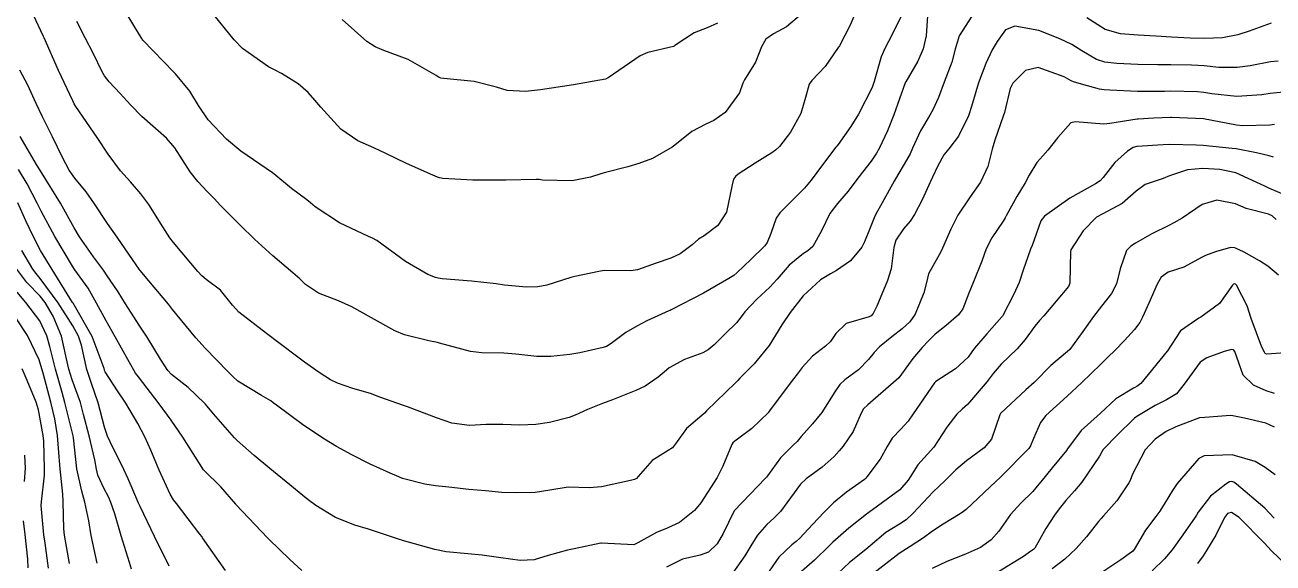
# Model space of a CAD drawing. Header units: metres. Extents: x 318500 to 325275, y 7408834 to 7428799.
# Drawn here: x 321953.8 to 322029.1, y 7423145.7 to 7423178.1 of the extents above; entities that cross this region are included whole.
import ezdxf

# ---------------------------------------------------------------- set-up
doc = ezdxf.new("R2010")
doc.units = ezdxf.units.M
doc.header["$MEASUREMENT"] = 0
for name, color, linetype in [('Curvas de Nivel 1m', 11, 'Continuous'), ('Curvas de Nivel 5m', 15, 'Continuous'), ('Vias Primárias', 230, 'Continuous')]:
    doc.layers.add(name, color=color, linetype=linetype)

msp = doc.modelspace()

# ---------------------------------------------------------------- linework, layer by layer
at = {"layer": 'Curvas de Nivel 1m', "flags": 128}
for points, elevation in [([(322003.816, 7423178.727), (322003.563, 7423178.098), (322002.912, 7423176.854), (322002.864, 7423176.788), (322002.83, 7423176.741), (322002.045, 7423175.596), (322001.235, 7423174.756), (322001.089, 7423174.547), (322000.87, 7423173.728), (322000.57, 7423172.764), (321999.962, 7423171.655), (321999.3, 7423170.783), (321999.06, 7423170.553), (321998.824, 7423170.394), (321997.835, 7423169.779), (321996.804, 7423169.106), (321996.634, 7423168.981), (321996.524, 7423168.814), (321996.446, 7423168.465), (321996.095, 7423166.82), (321995.578, 7423166.017), (321994.758, 7423165.397), (321994.409, 7423165.191), (321994.032, 7423164.851), (321993.301, 7423164.303), (321992.738, 7423164.047), (321991.86, 7423163.752), (321990.727, 7423163.343), (321990.337, 7423163.284), (321988.726, 7423163.306), (321988.398, 7423163.252), (321986.958, 7423162.946), (321986.719, 7423162.89), (321985.261, 7423162.418), (321984.714, 7423162.321), (321984.038, 7423162.305), (321982.714, 7423162.419), (321982.199, 7423162.492), (321980.716, 7423162.667), (321978.953, 7423162.812), (321978.718, 7423162.839), (321978.545, 7423162.879), (321978.079, 7423163.06), (321976.732, 7423163.847), (321975.01, 7423165.106), (321974.752, 7423165.254), (321974.512, 7423165.354), (321972.766, 7423166.173), (321971.297, 7423167.152), (321971.016, 7423167.39), (321970.784, 7423167.57), (321969.86, 7423168.243), (321968.799, 7423169.138), (321968.73, 7423169.191), (321966.819, 7423170.506), (321965.953, 7423171.223), (321964.847, 7423172.387), (321964.26, 7423173.249), (321963.733, 7423174.121), (321962.879, 7423175.168), (321962.779, 7423175.271), (321960.908, 7423177.189), (321960.864, 7423177.245), (321960.831, 7423177.291), (321960.7, 7423177.507), (321959.622, 7423179.31)], 814), ([(322010.896, 7423178.631), (322010.12, 7423177.444), (322009.889, 7423176.645), (322009.677, 7423175.869), (322009.23, 7423174.655), (322008.871, 7423173.745), (322008.536, 7423172.99), (322008.352, 7423172.665), (322007.79, 7423171.727), (322007.312, 7423170.675), (322007.164, 7423170.338), (322006.816, 7423169.721), (322006.425, 7423169.067), (322006.204, 7423168.689), (322005.477, 7423167.39), (322005.096, 7423166.705), (322004.997, 7423166.487), (322004.768, 7423165.881), (322004.426, 7423165.042), (322004.253, 7423164.715), (322003.574, 7423163.885), (322002.729, 7423163.302), (322002.359, 7423163.102), (322001.773, 7423162.744), (322000.71, 7423161.778), (321999.927, 7423160.772), (321999.436, 7423160.031), (321998.67, 7423158.79), (321997.772, 7423157.68), (321996.903, 7423156.807), (321996.773, 7423156.674), (321996.637, 7423156.527), (321994.894, 7423154.836), (321994.76, 7423154.696), (321994.616, 7423154.56), (321993.676, 7423153.782), (321993.031, 7423152.863), (321992.836, 7423152.616), (321992.584, 7423152.45), (321991.61, 7423151.844), (321990.762, 7423150.888), (321990.676, 7423150.771), (321990.558, 7423150.7), (321990.315, 7423150.651), (321988.553, 7423150.27), (321987.823, 7423150.201), (321986.553, 7423150.235), (321985.445, 7423150.067), (321984.55, 7423149.93), (321983.457, 7423149.895), (321982.549, 7423149.93), (321981.556, 7423150.021), (321980.551, 7423150.113), (321979.355, 7423150.239), (321978.553, 7423150.326), (321977.909, 7423150.415), (321976.557, 7423150.77), (321976.335, 7423150.86), (321975.824, 7423151.091), (321974.568, 7423151.651), (321973.509, 7423152.188), (321972.584, 7423152.704), (321971.862, 7423153.141), (321970.602, 7423153.969), (321968.956, 7423155.185), (321968.77, 7423155.336), (321968.623, 7423155.441), (321968.059, 7423155.763), (321966.634, 7423156.641), (321966.33, 7423156.908), (321966.032, 7423157.219), (321964.661, 7423158.622), (321964.097, 7423159.249), (321962.695, 7423160.963), (321962.445, 7423161.273), (321960.936, 7423163.07), (321960.754, 7423163.29), (321960.721, 7423163.334), (321959.344, 7423165.311), (321958.762, 7423166.136), (321957.982, 7423167.332), (321957.487, 7423168.039), (321956.795, 7423168.864), (321956.456, 7423169.353), (321956.053, 7423170.116), (321955.454, 7423171.364), (321954.848, 7423172.561), (321954.46, 7423173.376), (321953.959, 7423174.472), (321953.48, 7423175.391)], 811), ([(322008.224, 7423178.667), (322008.135, 7423177.455), (322007.955, 7423176.67), (322007.638, 7423175.933), (322006.908, 7423174.68), (322006.896, 7423174.664), (322006.879, 7423174.613), (322006.187, 7423172.69), (322005.809, 7423171.732), (322005.323, 7423170.703), (322005.147, 7423170.383), (322004.818, 7423169.904), (322004.292, 7423169.23), (322003.9, 7423168.719), (322003.425, 7423168.092), (322002.786, 7423167.346), (322002.337, 7423166.737), (322001.815, 7423165.693), (322001.3, 7423164.752), (322001.007, 7423164.495), (322000.744, 7423164.329), (321999.874, 7423163.631), (321999.144, 7423162.784), (321998.715, 7423162.295), (321997.933, 7423161.572), (321997.207, 7423160.805), (321996.988, 7423160.515), (321996.69, 7423160.147), (321996.012, 7423159.488), (321995.347, 7423158.83), (321994.983, 7423158.517), (321994.663, 7423158.344), (321993.571, 7423157.942), (321992.648, 7423157.428), (321992.338, 7423157.179), (321991.979, 7423156.877), (321991.182, 7423156.337), (321990.632, 7423156.068), (321989.215, 7423155.5), (321988.624, 7423155.282), (321987.723, 7423154.933), (321986.979, 7423154.58), (321986.612, 7423154.442), (321985.424, 7423154.146), (321984.606, 7423154.017), (321983.606, 7423153.984), (321982.605, 7423154.03), (321981.6, 7423154.02), (321980.604, 7423153.966), (321979.535, 7423154.112), (321978.611, 7423154.419), (321976.851, 7423155.077), (321976.682, 7423155.141), (321976.621, 7423155.16), (321975.2, 7423155.676), (321974.628, 7423155.894), (321973.556, 7423156.196), (321972.634, 7423156.514), (321972.217, 7423156.717), (321971.534, 7423157.147), (321970.649, 7423157.785), (321968.789, 7423159.188), (321968.671, 7423159.276), (321968.368, 7423159.5), (321966.694, 7423160.784), (321966.307, 7423161.216), (321965.594, 7423162.112), (321964.715, 7423162.755), (321964.453, 7423162.98), (321964.221, 7423163.247), (321962.746, 7423164.993), (321962.536, 7423165.272), (321962.105, 7423165.932), (321961.256, 7423167.285), (321960.786, 7423167.919), (321960.148, 7423168.654), (321959.559, 7423169.309), (321958.815, 7423170.312), (321958.151, 7423171.33), (321956.858, 7423173.187), (321956.765, 7423173.351), (321956.674, 7423173.539), (321955.824, 7423175.361), (321954.948, 7423177.331), (321954.933, 7423177.37), (321954.91, 7423177.418), (321954.292, 7423178.748)], 812), ([(322006.645, 7423178.684), (322006.085, 7423177.53), (322005.642, 7423176.699), (322005.422, 7423176.182), (322005.007, 7423174.708), (322004.876, 7423174.332), (322004.055, 7423172.722), (322003.598, 7423171.979), (322002.833, 7423170.906), (322002.756, 7423170.806), (322002.697, 7423170.732), (322001.878, 7423169.68), (322001.209, 7423168.754), (322000.795, 7423168.269), (321999.307, 7423166.782), (321999.099, 7423166.462), (321998.761, 7423165.534), (321998.554, 7423164.991), (321998.415, 7423164.793), (321997.563, 7423163.976), (321996.725, 7423163.171), (321996.53, 7423163.006), (321996.24, 7423162.817), (321994.711, 7423161.94), (321992.76, 7423160.928), (321992.7, 7423160.898), (321992.679, 7423160.892), (321992.626, 7423160.871), (321991.302, 7423160.272), (321990.686, 7423159.945), (321990.018, 7423159.562), (321989.145, 7423158.913), (321988.857, 7423158.727), (321988.666, 7423158.661), (321987.256, 7423158.346), (321986.659, 7423158.242), (321985.497, 7423158.122), (321984.657, 7423158.12), (321983.385, 7423158.264), (321982.66, 7423158.322), (321981.344, 7423158.335), (321980.661, 7423158.422), (321978.79, 7423158.927), (321978.669, 7423158.958), (321978.142, 7423159.058), (321976.675, 7423159.423), (321976.104, 7423159.664), (321974.69, 7423160.448), (321973.502, 7423161.122), (321972.704, 7423161.482), (321971.5, 7423161.94), (321970.713, 7423162.467), (321970.363, 7423162.812), (321969.95, 7423163.172), (321968.735, 7423164.191), (321967.643, 7423165.201), (321966.762, 7423166.037), (321965.591, 7423167.228), (321965.202, 7423167.651), (321964.788, 7423168.077), (321964.215, 7423168.669), (321963.756, 7423169.256), (321962.822, 7423170.709), (321962.333, 7423171.275), (321960.85, 7423172.591), (321960.154, 7423173.301), (321959.533, 7423173.976), (321958.874, 7423174.688), (321958.596, 7423175.043), (321958.425, 7423175.327), (321957.919, 7423176.358), (321957.427, 7423177.342), (321956.924, 7423178.307)], 813), ([(321995.545, 7423178.216), (321994.927, 7423177.944), (321994.138, 7423177.635), (321992.986, 7423176.869), (321992.944, 7423176.835), (321992.909, 7423176.819), (321991.344, 7423176.445), (321990.9, 7423176.248), (321988.967, 7423174.919), (321988.88, 7423174.871), (321988.808, 7423174.849), (321986.876, 7423174.505), (321985.541, 7423174.296), (321984.872, 7423174.202), (321983.982, 7423174.094), (321982.872, 7423174.159), (321982.218, 7423174.354), (321980.877, 7423174.699), (321979.049, 7423174.877), (321978.879, 7423174.9), (321978.771, 7423174.944), (321978.591, 7423175.054), (321976.894, 7423176.032), (321975.436, 7423176.568), (321974.905, 7423176.788), (321974.415, 7423177.115), (321972.93, 7423178.435)], 816), ([(322028.937, 7423178.212), (322027.614, 7423177.726), (322026.926, 7423177.511), (322026.015, 7423177.337), (322024.923, 7423177.291), (322024.06, 7423177.316), (322022.923, 7423177.369), (322021.985, 7423177.423), (322020.925, 7423177.495), (322019.858, 7423177.579), (322018.93, 7423177.832), (322017.818, 7423178.537)], 811), ([(322030.665, 7423174.151), (322028.876, 7423173.968), (322028.384, 7423173.906), (322026.874, 7423173.805), (322025.355, 7423173.955), (322024.876, 7423174.035), (322024.498, 7423174.067), (322022.876, 7423174.108), (322022.506, 7423174.105), (322020.876, 7423174.104), (322019.211, 7423174.182), (322018.877, 7423174.195), (322018.588, 7423174.235), (322017.51, 7423174.541), (322017.019, 7423174.685), (322016.883, 7423174.745), (322016.453, 7423174.99), (322014.894, 7423175.546), (322014.123, 7423175.357), (322013.359, 7423174.595), (322013.202, 7423174.272), (322012.862, 7423172.835), (322012.789, 7423172.601), (322012.275, 7423171.172), (322012.117, 7423170.611), (322011.86, 7423169.569), (322011.408, 7423168.621), (322010.791, 7423167.748), (322010.048, 7423166.641), (322009.616, 7423165.799), (322009.116, 7423164.655), (322009.002, 7423164.4), (322008.739, 7423163.932), (322008.287, 7423163.096), (322008.175, 7423162.658), (322008.003, 7423161.951), (322007.481, 7423160.668), (322007.156, 7423160.21), (322006.687, 7423159.788), (322006.057, 7423159.312), (322005.319, 7423158.7), (322005.001, 7423158.369), (322004.658, 7423157.941), (322004.048, 7423157.317), (322003.23, 7423156.724), (322002.924, 7423156.44), (322002.633, 7423155.988), (322001.846, 7423154.742), (322001.288, 7423154.071), (322000.598, 7423153.29), (322000.353, 7423153.005), (322000.109, 7423152.767), (321999.352, 7423152.004), (321998.562, 7423150.927), (321998.505, 7423150.847), (321998.457, 7423150.791), (321997.521, 7423149.83), (321996.563, 7423148.81), (321996.556, 7423148.793), (321996.539, 7423148.771), (321995.887, 7423147.452), (321995.526, 7423146.825), (321995.013, 7423146.322), (321994.5, 7423146.152), (321993.45, 7423145.901), (321992.488, 7423145.413)], 809), ([(322029.143, 7423172.099), (322028.855, 7423172.062), (322027.241, 7423172.027), (322026.855, 7423172.066), (322024.86, 7423172.44), (322022.921, 7423172.529), (322022.861, 7423172.531), (322021.871, 7423172.485), (322020.922, 7423172.436), (322020.859, 7423172.433), (322019.213, 7423172.158), (322018.854, 7423172.126), (322017.124, 7423172.278), (322016.855, 7423172.209), (322016.083, 7423171.32), (322015.479, 7423170.57), (322015.174, 7423170.226), (322014.819, 7423169.815), (322014.347, 7423169.045), (322014.106, 7423168.587), (322013.61, 7423167.773), (322012.962, 7423166.598), (322012.901, 7423166.476), (322012.775, 7423166.271), (322012.087, 7423165.283), (322011.763, 7423164.615), (322011.49, 7423163.867), (322010.988, 7423162.626), (322010.713, 7423161.947), (322010.338, 7423160.999), (322010.086, 7423160.636), (322009.337, 7423159.997), (322008.682, 7423159.464), (322008.27, 7423159.062), (322007.895, 7423158.662), (322007.339, 7423157.991), (322006.646, 7423157.061), (322006.48, 7423156.845), (322006.325, 7423156.685), (322004.625, 7423155.215), (322004.366, 7423154.969), (322004.222, 7423154.714), (322003.73, 7423153.592), (322003.136, 7423152.725), (322002.885, 7423152.428), (322002.581, 7423152.102), (322001.856, 7423151.455), (322000.901, 7423150.755), (322000.557, 7423150.417), (321999.36, 7423148.778), (321998.951, 7423148.366), (321998.528, 7423147.985), (321997.972, 7423147.342), (321997.63, 7423146.799), (321997.202, 7423146.1), (321996.484, 7423145.082)], 808), ([(322029.08, 7423170.133), (322028.827, 7423170.212), (322028.05, 7423170.402), (322026.833, 7423170.634), (322026.587, 7423170.669), (322024.836, 7423170.833), (322024.425, 7423170.857), (322022.836, 7423170.896), (322022.426, 7423170.886), (322020.834, 7423170.775), (322020.614, 7423170.721), (322020.267, 7423170.506), (322019.522, 7423169.811), (322018.806, 7423168.909), (322018.623, 7423168.702), (322018.343, 7423168.527), (322016.791, 7423167.663), (322015.267, 7423166.573), (322015.058, 7423166.294), (322014.764, 7423165.492), (322014.519, 7423164.817), (322014.429, 7423164.583), (322013.993, 7423163.325), (322013.74, 7423162.59), (322013.418, 7423161.888), (322012.764, 7423160.599), (322012.741, 7423160.558), (322012.699, 7423160.514), (322011.803, 7423159.493), (322011.051, 7423158.624), (322010.89, 7423158.403), (322010.662, 7423158.087), (322009.912, 7423157.377), (322008.786, 7423156.649), (322008.694, 7423156.595), (322008.639, 7423156.539), (322007.362, 7423154.669), (322007.055, 7423154.232), (322006.606, 7423153.733), (322006.089, 7423153.197), (322005.78, 7423152.692), (322005.353, 7423151.924), (322004.562, 7423150.86), (322004.494, 7423150.778), (322004.416, 7423150.711), (322003.329, 7423149.946), (322002.546, 7423149.304), (322001.982, 7423148.738), (322001.29, 7423147.988), (322000.516, 7423147.177), (322000.3, 7423146.977), (322000.044, 7423146.767), (321999.258, 7423146.019), (321998.482, 7423144.925)], 807), ([(321970.481, 7423145.221), (321969.773, 7423145.889), (321968.509, 7423147.109), (321968.428, 7423147.191), (321966.539, 7423149.172), (321966.507, 7423149.21), (321965.598, 7423150.272), (321964.608, 7423151.239), (321964.561, 7423151.297), (321963.317, 7423153.259), (321962.605, 7423154.288), (321961.887, 7423155.277), (321960.636, 7423156.899), (321960.467, 7423157.121), (321960.358, 7423157.294), (321960.002, 7423157.948), (321959.239, 7423159.311), (321958.684, 7423160.267), (321958.114, 7423161.329), (321957.604, 7423162.231), (321956.807, 7423163.349), (321956.722, 7423163.476), (321955.59, 7423165.362), (321954.773, 7423166.878), (321954.531, 7423167.374), (321953.931, 7423168.523), (321953.394, 7423169.391)], 809), ([(322030.133, 7423167.71), (322028.799, 7423168.269), (322028.716, 7423168.308), (322028.565, 7423168.394), (322026.812, 7423169.189), (322025.847, 7423169.397), (322024.815, 7423169.452), (322023.899, 7423169.368), (322022.808, 7423169.006), (322022.42, 7423168.861), (322021.344, 7423168.492), (322020.796, 7423168.094), (322019.955, 7423167.342), (322018.782, 7423166.723), (322018.41, 7423166.526), (322017.598, 7423165.707), (322016.862, 7423164.548), (322016.839, 7423164.458), (322016.798, 7423162.549), (322016.718, 7423162.349), (322015.231, 7423160.572), (322014.976, 7423160.296), (322014.691, 7423159.948), (322014.111, 7423159.154), (322013.627, 7423158.59), (322013.143, 7423158.115), (322012.656, 7423157.658), (322012.167, 7423157.088), (322011.813, 7423156.612), (322010.626, 7423155.222), (322010.312, 7423154.944), (322009.98, 7423154.636), (322009.383, 7423153.868), (322008.59, 7423152.65), (322007.64, 7423151.598), (322007.045, 7423150.673), (322006.554, 7423150.093), (322004.679, 7423148.708), (322004.598, 7423148.65), (322004.539, 7423148.611), (322003.47, 7423147.776), (322002.513, 7423146.936), (322002.409, 7423146.834), (322002.315, 7423146.733), (322001.395, 7423145.848), (322000.484, 7423145.039)], 806), ([(321965.891, 7423145.219), (321964.509, 7423147.189), (321964.474, 7423147.241), (321964.341, 7423147.414), (321962.932, 7423149.264), (321962.758, 7423149.483), (321962.546, 7423149.829), (321961.88, 7423151.277), (321961.393, 7423152.467), (321961.024, 7423153.286), (321960.602, 7423154.083), (321959.878, 7423155.301), (321959.378, 7423156.059), (321958.639, 7423157.199), (321958.599, 7423157.28), (321958.587, 7423157.321), (321958.565, 7423157.397), (321957.842, 7423159.332), (321956.7, 7423161.336), (321956.668, 7423161.383), (321955.433, 7423163.363), (321954.737, 7423164.518), (321954.28, 7423165.377), (321953.848, 7423166.299), (321953.358, 7423167.391)], 808), ([(321962.483, 7423145.478), (321961.597, 7423147.279), (321960.746, 7423149.079), (321960.642, 7423149.289), (321960.542, 7423149.523), (321960.01, 7423150.754), (321959.746, 7423151.302), (321958.924, 7423152.976), (321958.769, 7423153.317), (321958.598, 7423153.862), (321958.198, 7423155.326), (321957.802, 7423156.503), (321957.529, 7423157.337), (321957.202, 7423158.802), (321957.017, 7423159.345), (321956.679, 7423159.967), (321955.8, 7423161.359), (321954.714, 7423162.82), (321954.463, 7423163.119), (321954.272, 7423163.377), (321953.614, 7423164.51)], 807), ([(322029.381, 7423163.025), (322028.742, 7423163.575), (322028.243, 7423163.898), (322027.317, 7423164.411), (322026.754, 7423164.677), (322026.487, 7423164.69), (322025.573, 7423164.432), (322024.973, 7423164.211), (322024.745, 7423164.082), (322023.68, 7423163.512), (322022.731, 7423163.209), (322022.298, 7423162.904), (322022.062, 7423162.48), (322021.567, 7423161.345), (322021.18, 7423160.493), (322021.012, 7423160.179), (322020.689, 7423159.755), (322020.091, 7423159.093), (322019.527, 7423158.511), (322019.097, 7423158.085), (322018.661, 7423157.661), (322017.504, 7423156.537), (322016.632, 7423155.732), (322015.351, 7423154.563), (322015.035, 7423154.144), (322014.599, 7423153.174), (322014.431, 7423152.734), (322014.324, 7423152.574), (322012.572, 7423150.799), (322012.363, 7423150.603), (322010.543, 7423148.906), (322010.391, 7423148.782), (322010.184, 7423148.634), (322009.159, 7423148.015), (322008.524, 7423147.594), (322007.984, 7423147.192), (322007.164, 7423146.67), (322006.506, 7423146.251), (322004.547, 7423144.709)], 804), ([(321960.221, 7423145.294), (321960.088, 7423145.694), (321959.597, 7423147.304), (321959.208, 7423148.632), (321958.981, 7423149.313), (321958.844, 7423149.616), (321958.549, 7423150.179), (321958.196, 7423150.965), (321958.103, 7423151.327), (321958.007, 7423151.89), (321957.667, 7423153.334), (321957.329, 7423154.62), (321957.136, 7423155.342), (321957.007, 7423155.728), (321956.634, 7423156.718), (321956.435, 7423157.352), (321956.375, 7423157.622), (321955.995, 7423159.357), (321955.503, 7423160.546), (321955.015, 7423161.367), (321954.704, 7423161.758), (321953.911, 7423162.581), (321953.313, 7423163.391)], 806), ([(322030.062, 7423158.369), (322028.669, 7423158.262), (322028.583, 7423158.305), (322028.531, 7423158.392), (322028.384, 7423158.684), (322027.729, 7423160.405), (322027.485, 7423161.182), (322026.859, 7423162.418), (322026.779, 7423162.477), (322026.721, 7423162.496), (322026.66, 7423162.481), (322026.607, 7423162.421), (322025.828, 7423161.309), (322024.701, 7423160.497), (322024.585, 7423160.442), (322023.475, 7423159.671), (322022.689, 7423158.47), (322022.67, 7423158.435), (322021.079, 7423156.494), (322020.83, 7423156.315), (322020.646, 7423156.22), (322019.572, 7423155.574), (322018.622, 7423154.684), (322018.448, 7423154.523), (322017.487, 7423153.657), (322016.665, 7423152.549), (322016.589, 7423152.447), (322015.724, 7423151.413), (322015.052, 7423150.565), (322014.837, 7423150.296), (322014.561, 7423149.992), (322013.849, 7423149.282), (322013.229, 7423148.59), (322012.937, 7423148.191), (322012.525, 7423147.6), (322012.056, 7423147.068), (322011.418, 7423146.616), (322010.506, 7423146.204), (322009.387, 7423145.756), (322008.497, 7423145.335)], 803), ([(321956.484, 7423145.633), (321956.178, 7423147.353), (321956.135, 7423147.734), (321956.095, 7423149.354), (321956.069, 7423149.831), (321955.911, 7423151.356), (321955.857, 7423152.071), (321955.765, 7423153.358), (321955.598, 7423154.368), (321955.362, 7423155.363), (321954.891, 7423157.114), (321954.82, 7423157.368), (321954.648, 7423157.927), (321953.952, 7423159.381), (321952.698, 7423161.279)], 804), ([(322029.144, 7423155.881), (322028.645, 7423156.048), (322027.87, 7423156.402), (322027.246, 7423157.001), (322026.742, 7423158.419), (322026.672, 7423158.533), (322026.545, 7423158.549), (322026.113, 7423158.426), (322025.054, 7423158.049), (322024.663, 7423157.772), (322023.695, 7423156.454), (322023.238, 7423155.864), (322022.636, 7423155.508), (322021.937, 7423155.173), (322020.831, 7423154.497), (322020.707, 7423154.411), (322020.617, 7423154.327), (322019.697, 7423153.416), (322018.818, 7423152.518), (322018.724, 7423152.383), (322018.586, 7423152.108), (322017.531, 7423150.536), (322017.079, 7423150.025), (322016.553, 7423149.435), (322016.161, 7423148.938), (322015.869, 7423148.557), (322015.343, 7423147.746), (322014.68, 7423146.568), (322014.6, 7423146.478), (322014.508, 7423146.416), (322014.001, 7423146.074), (322012.495, 7423145.132)], 802), ([(321955.204, 7423145.359), (321955.007, 7423146.858), (321954.938, 7423147.366), (321954.775, 7423149.129), (321954.782, 7423149.368), (321954.962, 7423150.96), (321954.972, 7423151.366), (321954.929, 7423153.022), (321954.899, 7423153.367), (321954.613, 7423154.908), (321954.472, 7423155.372), (321953.927, 7423156.675), (321953.624, 7423157.385)], 803), ([(322029.139, 7423153.855), (322028.616, 7423154.098), (322027.338, 7423154.409), (322026.622, 7423154.537), (322026.489, 7423154.555), (322024.931, 7423154.437), (322024.639, 7423154.42), (322024.62, 7423154.415), (322023.194, 7423153.878), (322022.607, 7423153.602), (322021.94, 7423153.14), (322021.338, 7423152.489), (322020.575, 7423151.018), (322020.431, 7423150.642), (322020.362, 7423150.502), (322019.643, 7423149.414), (322018.833, 7423148.516), (322018.692, 7423148.363), (322018.535, 7423148.175), (322017.809, 7423147.242), (322017.191, 7423146.54), (322016.504, 7423145.903), (322015.731, 7423145.324)], 801), ([(321953.764, 7423150.594), (321953.822, 7423151.381), (321953.786, 7423152.167)], 802), ([(322029.111, 7423148.381), (322028.549, 7423148.969), (322026.855, 7423150.416), (322026.693, 7423150.54), (322026.572, 7423150.58), (322026.433, 7423150.559), (322026.2, 7423150.424), (322025.286, 7423149.706), (322024.544, 7423148.739), (322024.429, 7423148.555), (322024.352, 7423148.443), (322023.613, 7423147.364), (322022.963, 7423146.463), (322022.505, 7423145.923), (322021.772, 7423145.203)], 799), ([(322029.767, 7423145.636), (322028.984, 7423146.383), (322028.518, 7423146.896), (322027.019, 7423148.413), (322026.544, 7423148.717), (322026.305, 7423148.661), (322026.135, 7423148.424), (322025.599, 7423147.354), (322025.05, 7423146.435), (322024.835, 7423146.108), (322024.502, 7423145.637)], 798), ([(321953.991, 7423145.377), (321953.97, 7423145.895), (321953.803, 7423147.381), (321953.697, 7423148.208)], 802)]:
    msp.add_lwpolyline(points, dxfattribs=dict(at, elevation=elevation))
at = {"layer": 'Curvas de Nivel 5m', "flags": 128}
for points, elevation in [([(322000.624, 7423178.765), (321999.719, 7423177.987), (321998.922, 7423177.565), (321998.463, 7423177.248), (321998.201, 7423176.797), (321997.838, 7423175.858), (321997.188, 7423174.807), (321997.082, 7423174.604), (321996.872, 7423174.01), (321996.011, 7423172.823), (321995.329, 7423172.357), (321994.849, 7423172.135), (321994.001, 7423171.694), (321992.972, 7423170.868), (321992.901, 7423170.797), (321992.828, 7423170.735), (321991.643, 7423170.057), (321990.813, 7423169.761), (321990.147, 7423169.563), (321988.804, 7423169.206), (321988.577, 7423169.15), (321987.888, 7423168.934), (321986.798, 7423168.704), (321985.005, 7423168.761), (321984.798, 7423168.782), (321984.61, 7423168.784), (321982.798, 7423168.76), (321982.544, 7423168.75), (321980.797, 7423168.758), (321978.999, 7423168.847), (321978.798, 7423168.885), (321978.675, 7423168.929), (321978.38, 7423169.056), (321976.81, 7423169.76), (321975.551, 7423170.367), (321974.824, 7423170.7), (321973.873, 7423171.12), (321972.841, 7423171.832), (321971.644, 7423173.148), (321971.282, 7423173.572), (321970.869, 7423174.035), (321970.262, 7423174.557), (321969.256, 7423175.184), (321968.883, 7423175.38), (321968.488, 7423175.592), (321966.902, 7423176.693), (321966.401, 7423177.218), (321964.937, 7423179.013)], 815), ([(322029.365, 7423175.921), (322028.902, 7423175.881), (322027.664, 7423175.643), (322026.897, 7423175.535), (322025.781, 7423175.547), (322024.898, 7423175.635), (322024.135, 7423175.687), (322022.898, 7423175.696), (322022.112, 7423175.696), (322020.898, 7423175.719), (322019.624, 7423175.788), (322018.9, 7423175.868), (322018.398, 7423176.023), (322017.526, 7423176.541), (322016.916, 7423176.925), (322016.199, 7423177.282), (322014.928, 7423177.781), (322013.488, 7423178.038), (322012.928, 7423177.812), (322012.409, 7423177.117), (322012.124, 7423176.612), (322011.725, 7423175.79), (322011.286, 7423174.624), (322010.866, 7423173.19), (322010.688, 7423172.633), (322010.087, 7423171.396), (322009.508, 7423170.65), (322009.205, 7423170.273), (322008.814, 7423169.584), (322008.525, 7423168.942), (322008.403, 7423168.664), (322007.896, 7423167.562), (322007.429, 7423166.674), (322007.165, 7423166.286), (322006.767, 7423165.825), (322006.3, 7423165.143), (322006.177, 7423164.689), (322006.018, 7423163.403), (322005.8, 7423162.694), (322005.161, 7423161.16), (322004.947, 7423160.706), (322004.825, 7423160.581), (322004.697, 7423160.522), (322003.309, 7423160.106), (322002.682, 7423159.509), (322002.376, 7423159.033), (322002.064, 7423158.739), (322001.278, 7423158.133), (322000.65, 7423157.453), (322000.355, 7423157.053), (322000.142, 7423156.767), (321998.734, 7423154.901), (321998.653, 7423154.79), (321998.637, 7423154.772), (321998.619, 7423154.749), (321997.631, 7423153.773), (321996.593, 7423153.011), (321996.48, 7423152.923), (321996.413, 7423152.813), (321995.878, 7423151.513), (321995.531, 7423150.825), (321994.545, 7423149.309), (321994.167, 7423148.846), (321993.271, 7423148.117), (321992.524, 7423147.781), (321991.878, 7423147.518), (321990.742, 7423146.888), (321990.595, 7423146.803), (321990.508, 7423146.776), (321988.557, 7423146.872), (321988.509, 7423146.873), (321986.917, 7423146.53), (321986.503, 7423146.455), (321985.334, 7423146.125), (321984.493, 7423145.869), (321983.661, 7423145.814), (321982.495, 7423145.974), (321981.367, 7423146.147), (321980.498, 7423146.228), (321979.195, 7423146.348), (321978.501, 7423146.481), (321976.56, 7423147.028), (321976.509, 7423147.042), (321976.386, 7423147.082), (321974.519, 7423147.715), (321973.686, 7423147.955), (321972.529, 7423148.407), (321971.336, 7423149.148), (321970.875, 7423149.486), (321970.546, 7423149.741), (321969.757, 7423150.377), (321968.781, 7423151.187), (321968.563, 7423151.369), (321967.616, 7423152.158), (321966.588, 7423153.05), (321966.433, 7423153.212), (321965.17, 7423154.673), (321964.68, 7423155.239), (321964.653, 7423155.272), (321964.621, 7423155.304), (321963.634, 7423156.259), (321962.638, 7423157.03), (321962.409, 7423157.272), (321961.972, 7423157.955), (321961.157, 7423159.285), (321960.681, 7423160.002), (321959.862, 7423161.303), (321959.416, 7423162.018), (321958.717, 7423163.036), (321958.607, 7423163.21), (321958.532, 7423163.323), (321957.936, 7423164.128), (321957.078, 7423165.345), (321956.758, 7423165.882), (321955.943, 7423167.358), (321954.798, 7423169.205), (321954.736, 7423169.308), (321954.697, 7423169.372), (321954.488, 7423169.692), (321953.507, 7423171.39)], 810), ([(322029.24, 7423166.383), (322029.006, 7423166.61), (322028.783, 7423166.694), (322027.428, 7423167.052), (322026.789, 7423167.319), (322025.668, 7423167.555), (322024.788, 7423167.281), (322023.582, 7423166.458), (322023.071, 7423166.17), (322022.773, 7423166.028), (322021.741, 7423165.509), (322020.757, 7423164.953), (322020.481, 7423164.776), (322020.221, 7423164.505), (322019.83, 7423163.413), (322019.617, 7423162.511), (322019.308, 7423161.92), (322018.706, 7423161.162), (322018.232, 7423160.527), (322017.585, 7423159.638), (322016.797, 7423158.548), (322016.668, 7423158.416), (322015.645, 7423157.575), (322014.667, 7423156.58), (322014.64, 7423156.553), (322014.154, 7423156.104), (322012.621, 7423154.681), (322012.57, 7423154.601), (322012.067, 7423153.139), (322011.643, 7423152.614), (322010.578, 7423151.834), (322009.926, 7423151.28), (322009.283, 7423150.643), (322008.909, 7423150.294), (322008.553, 7423149.967), (322007.346, 7423148.668), (322006.939, 7423148.269), (322006.53, 7423148.006), (322005.711, 7423147.503), (322004.768, 7423146.706), (322004.508, 7423146.492), (322003.511, 7423145.709), (322002.48, 7423144.73)], 805), ([(321958.142, 7423145.668), (321957.783, 7423147.331), (321957.645, 7423148.211), (321957.407, 7423149.337), (321957.215, 7423150.009), (321956.929, 7423151.344), (321956.723, 7423153.213), (321956.695, 7423153.348), (321956.596, 7423153.735), (321956.193, 7423155.354), (321956.031, 7423155.951), (321955.639, 7423157.36), (321955.301, 7423158.723), (321955.115, 7423159.366), (321954.683, 7423160.262), (321953.85, 7423161.383), (321953.314, 7423161.999)], 805), ([(322029.174, 7423150.979), (322028.58, 7423151.421), (322027.979, 7423151.794), (322026.588, 7423152.19), (322024.893, 7423152.131), (322024.585, 7423151.967), (322023.28, 7423150.459), (322022.981, 7423150.046), (322022.553, 7423149.315), (322022.231, 7423148.788), (322021.988, 7423148.476), (322021.361, 7423147.649), (322020.675, 7423146.488), (322020.603, 7423146.395), (322020.508, 7423146.317), (322019.875, 7423145.871), (322018.494, 7423144.93)], 800)]:
    msp.add_lwpolyline(points, dxfattribs=dict(at, elevation=elevation))
at = {"layer": 'Vias Primárias'}
for points in [[(323715.644, 7420145.548, 0), (323709.04, 7420132.939)], [(323831.088, 7420001.787, 0), (323833.844, 7420008.443, 0.220888)]]:
    msp.add_lwpolyline(points, format="xyb", dxfattribs=at)

doc.saveas('drawing.dxf')
